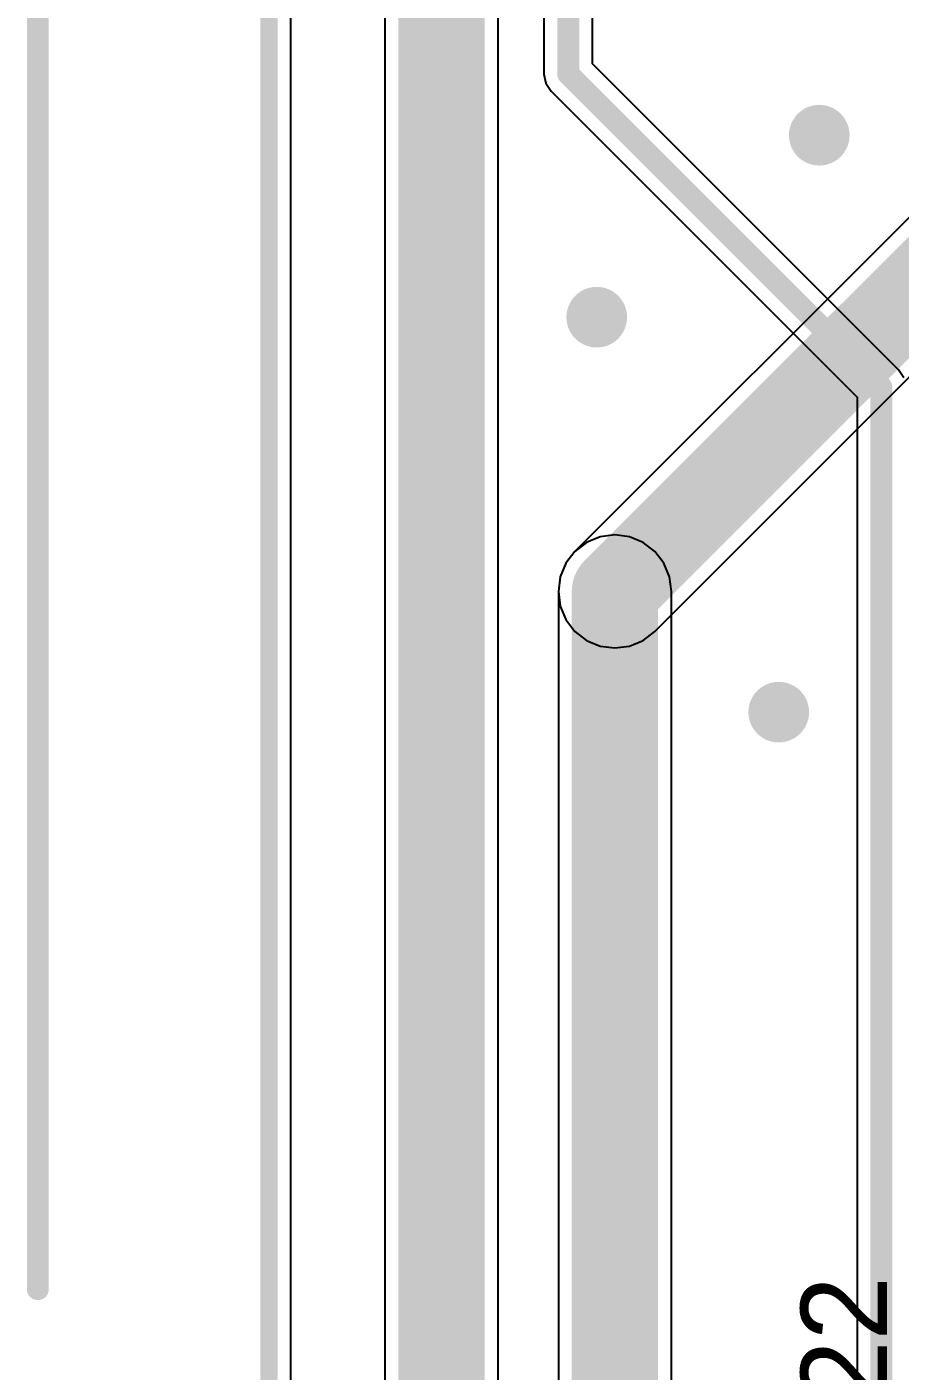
# Model space of a CAD drawing. Extents: x 10.58 to 11.54, y 9.91 to 15.27.
# Drawn here: x 10.598 to 10.996, y 12.898 to 13.511 of the extents above; entities that cross this region are included whole.
import ezdxf

# ---------------------------------------------------------------- set-up
doc = ezdxf.new("R2010")
doc.units = 0
for name, color, linetype in [('BOTTOMLAYER', 5, 'CONTINUOUS'), ('BOTTOMSOLDER', 6, 'CONTINUOUS'), ('KEEPOUTLAYER', 6, 'CONTINUOUS'), ('MULTILAYER', 9, 'CONTINUOUS'), ('TOPLAYER', 1, 'CONTINUOUS'), ('TOPOVERLAY', 2, 'CONTINUOUS'), ('TOPSOLDER', 216, 'CONTINUOUS')]:
    doc.layers.add(name, color=color, linetype=linetype)

msp = doc.modelspace()

# ---------------------------------------------------------------- linework, layer by layer
at = {"layer": 'BOTTOMLAYER'}
for p, q in [((10.833854, 14.974981), (10.833854, 13.489896)), ((10.856092, 13.494502), (10.856092, 14.979586)), ((10.718394, 12.651505), (10.718394, 14.576317)), ((10.833854, 13.489896), (10.833854, 13.489896)), ((10.833854, 13.489896), (10.8347, 13.485641)), ((10.995749, 13.354845), (10.856092, 13.494502)), ((10.8347, 13.485641), (10.83711, 13.482033)), ((10.83711, 13.482033), (10.976767, 13.342377)), ((10.998159, 13.351238), (10.995749, 13.354845)), ((10.995749, 13.354845), (10.995749, 13.354845)), ((10.976767, 13.342377), (10.976767, 12.753651)), ((10.853343, 13.276044), (10.847997, 13.271942)), ((10.859568, 13.278623), (10.853343, 13.276044)), ((10.866248, 13.279502), (10.859568, 13.278623)), ((10.872929, 13.278623), (10.866248, 13.279502)), ((10.879154, 13.276044), (10.872929, 13.278623)), ((10.8845, 13.271942), (10.879154, 13.276044)), ((10.847997, 13.271942), (10.843895, 13.266597)), ((10.888602, 13.266597), (10.8845, 13.271942)), ((10.843895, 13.266597), (10.841317, 13.260372)), ((10.89118, 13.260372), (10.888602, 13.266597)), ((10.841317, 13.260372), (10.840437, 13.253691)), ((10.89206, 13.253691), (10.89118, 13.260372)), ((10.840437, 13.253691), (10.840437, 12.646893)), ((10.89206, 10.876048), (10.89206, 13.253691))]:
    msp.add_line(p, q, dxfattribs=at)
for points, const_width in [([(10.844973, 13.489896), (10.844973, 14.979586)], 0.01), ([(10.844973, 13.489896), (10.987886, 13.346982)], 0.01), ([(10.987886, 12.75365), (10.987886, 13.346982)], 0.01), ([(10.866248, 10.876048), (10.866248, 13.253691)], 0.03937)]:
    msp.add_lwpolyline(points, dxfattribs=dict(at, const_width=const_width))
for points, const_width in [([(10.842473, 13.489896, 1), (10.847473, 13.489896, 1)], 0.005), ([(10.842473, 13.489896, 1), (10.847473, 13.489896, 1)], 0.005), ([(10.954619, 13.461943, 1), (10.964461, 13.461943, 1)], 0.009843), ([(10.853044, 13.378872, 1), (10.862886, 13.378872, 1)], 0.009843), ([(10.985386, 13.346982, 1), (10.990386, 13.346982, 1)], 0.005), ([(10.985386, 13.346982, 1), (10.990386, 13.346982, 1)], 0.005), ([(10.856406, 13.253691, 1), (10.876091, 13.253691, 1)], 0.019685), ([(10.859359, 13.253691, 1), (10.873138, 13.253691, 1)], 0.01378), ([(10.936115, 13.198557, 1), (10.945957, 13.198557, 1)], 0.009843)]:
    msp.add_lwpolyline(points, format="xyb", close=True, dxfattribs=dict(at, const_width=const_width))
at = {"layer": 'BOTTOMSOLDER'}
for points, const_width in [([(10.952619, 13.461943, 1), (10.966461, 13.461943, 1)], 0.013843), ([(10.851044, 13.378872, 1), (10.864886, 13.378872, 1)], 0.013843), ([(10.857359, 13.253691, 1), (10.875138, 13.253691, 1)], 0.01778), ([(10.934115, 13.198557, 1), (10.947957, 13.198557, 1)], 0.013843)]:
    msp.add_lwpolyline(points, format="xyb", close=True, dxfattribs=dict(at, const_width=const_width))
at = {"layer": 'KEEPOUTLAYER'}
for points, const_width in [([(10.602847, 12.93514), (10.602847, 15.102101)], 0.01), ([(10.708359, 12.641469), (10.708359, 14.586352)], 0.007874)]:
    msp.add_lwpolyline(points, dxfattribs=dict(at, const_width=const_width))
at = {"layer": 'KEEPOUTLAYER', "const_width": 0.005}
msp.add_lwpolyline([(10.600347, 12.93514, 1), (10.605347, 12.93514, 1)], format="xyb", close=True, dxfattribs=at)
at = {"layer": 'MULTILAYER'}
for points, const_width in [([(10.954619, 13.461943, 1), (10.964461, 13.461943, 1)], 0.009843), ([(10.853044, 13.378872, 1), (10.862886, 13.378872, 1)], 0.009843), ([(10.859359, 13.253691, 1), (10.873138, 13.253691, 1)], 0.01378), ([(10.936115, 13.198557, 1), (10.945957, 13.198557, 1)], 0.009843)]:
    msp.add_lwpolyline(points, format="xyb", close=True, dxfattribs=dict(at, const_width=const_width))
at = {"layer": 'TOPLAYER'}
for p, q in [((10.718394, 12.651505), (10.718394, 14.576317)), ((10.761288, 14.445014), (10.761288, 12.831628)), ((10.81291, 12.842319), (10.81291, 14.434323)), ((11.030265, 13.45421), (10.847997, 13.271942)), ((10.8845, 13.23544), (11.059208, 13.410148)), ((10.847997, 13.271942), (10.843895, 13.266597)), ((10.843895, 13.266597), (10.841317, 13.260371)), ((10.841317, 13.260371), (10.840437, 13.253691)), ((10.840437, 13.253691), (10.841317, 13.247011)), ((10.841317, 13.247011), (10.843895, 13.240785)), ((10.843895, 13.240785), (10.847997, 13.23544)), ((10.847997, 13.23544), (10.853343, 13.231338)), ((10.853343, 13.231338), (10.859568, 13.228759)), ((10.872929, 13.228759), (10.879154, 13.231338)), ((10.879154, 13.231338), (10.8845, 13.23544)), ((10.859568, 13.228759), (10.866248, 13.22788)), ((10.866248, 13.22788), (10.872929, 13.228759))]:
    msp.add_line(p, q, dxfattribs=at)
at = {"layer": 'TOPLAYER', "const_width": 0.03937}
for points in [[(10.787099, 12.831628), (10.787099, 14.445014)], [(10.866248, 13.253691), (11.048516, 13.435959)]]:
    msp.add_lwpolyline(points, dxfattribs=at)
at = {"layer": 'TOPLAYER'}
for points, const_width in [([(10.954619, 13.461943, 1), (10.964461, 13.461943, 1)], 0.009843), ([(10.853044, 13.378872, 1), (10.862886, 13.378872, 1)], 0.009843), ([(10.856406, 13.253691, 1), (10.876091, 13.253691, 1)], 0.019685), ([(10.859359, 13.253691, 1), (10.873138, 13.253691, 1)], 0.01378), ([(10.936115, 13.198557, 1), (10.945957, 13.198557, 1)], 0.009843)]:
    msp.add_lwpolyline(points, format="xyb", close=True, dxfattribs=dict(at, const_width=const_width))
at = {"layer": 'TOPSOLDER'}
for points, const_width in [([(10.952619, 13.461943, 1), (10.966461, 13.461943, 1)], 0.013843), ([(10.851044, 13.378872, 1), (10.864886, 13.378872, 1)], 0.013843), ([(10.857359, 13.253691, 1), (10.875138, 13.253691, 1)], 0.01778), ([(10.934115, 13.198557, 1), (10.947957, 13.198557, 1)], 0.013843)]:
    msp.add_lwpolyline(points, format="xyb", close=True, dxfattribs=dict(at, const_width=const_width))

# ---------------------------------------------------------------- texts
at = {"layer": 'TOPOVERLAY'}
msp.add_text('R22', height=0.03937, rotation=90, dxfattribs=at).set_placement((10.990462, 12.844431))

doc.saveas('drawing.dxf')
